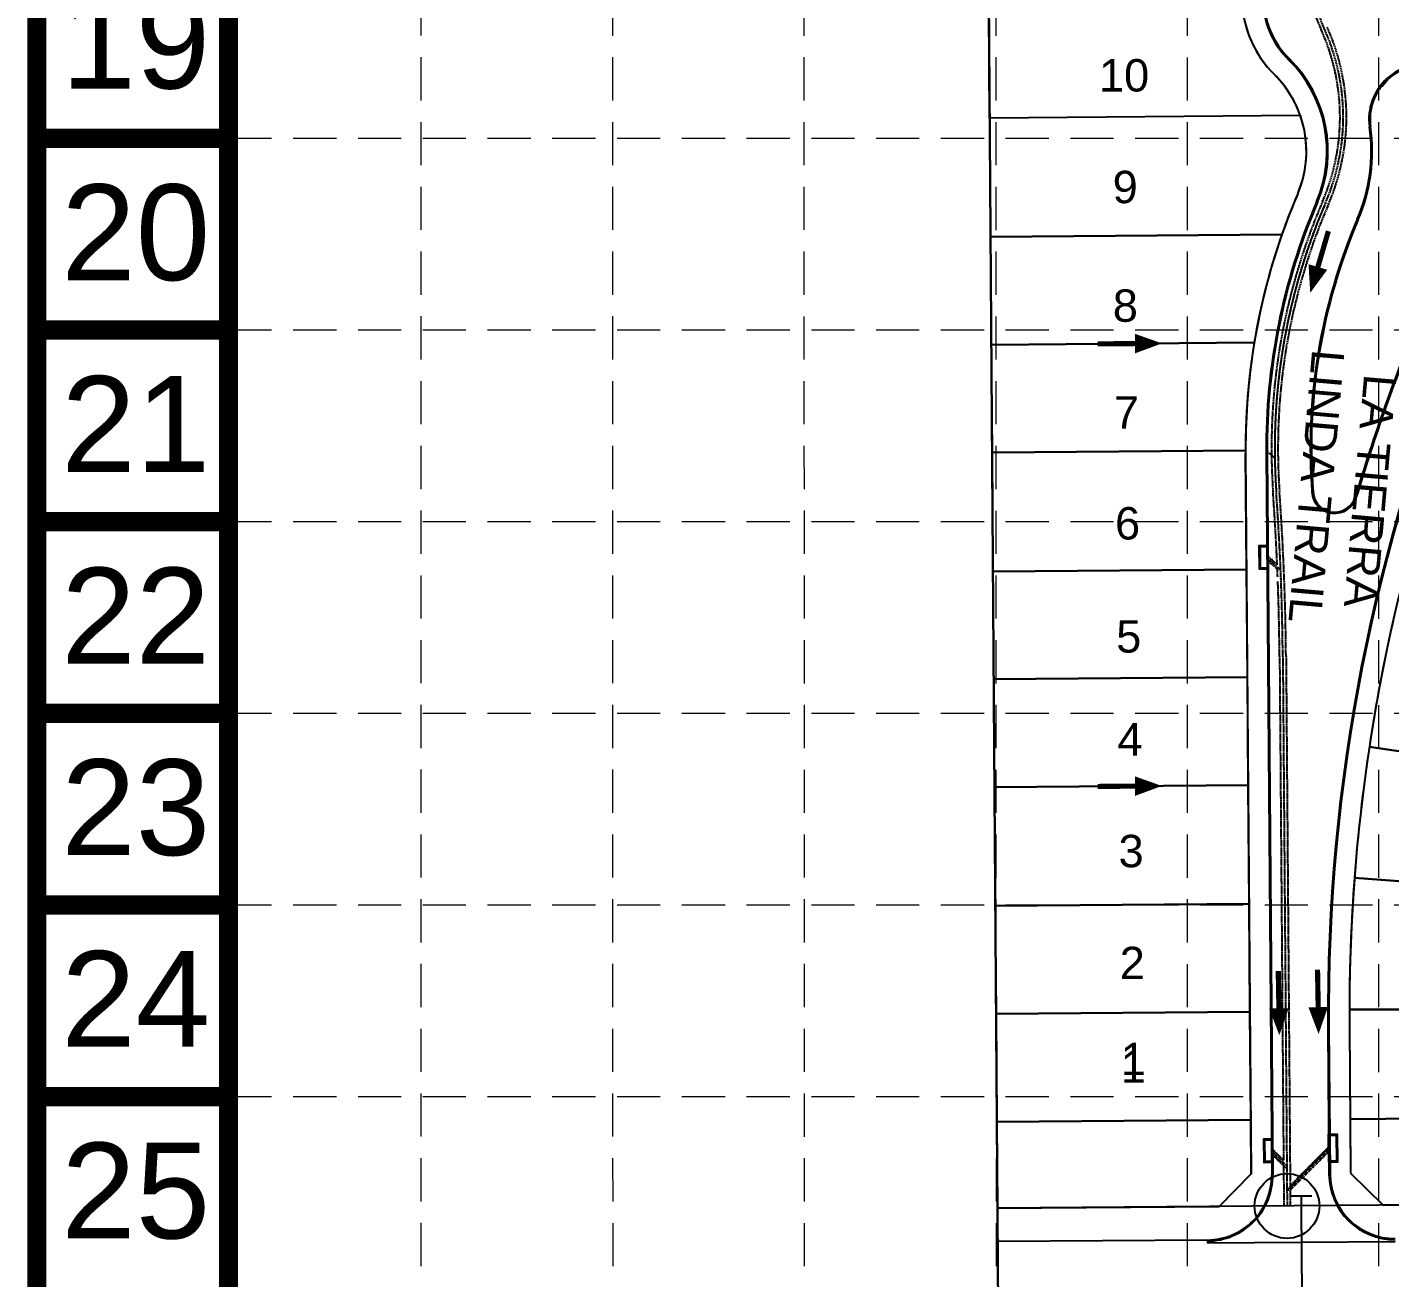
# Model space of a CAD drawing. Header units: inches. Extents: x 2510995 to 2514555, y 7106046 to 7111737.
# Drawn here: x 2510995 to 2511626, y 7109429 to 7110009 of the extents above; entities that cross this region are included whole.
import ezdxf
from ezdxf.enums import TextEntityAlignment as Align

# ---------------------------------------------------------------- set-up
doc = ezdxf.new("R2010")
doc.units = ezdxf.units.IN
doc.header["$MEASUREMENT"] = 0
for name, pattern in [('DASHED', [0.75, 0.5, -0.25]), ('HIDDEN', [0.375, 0.25, -0.125]), ('XHO465BS$0$HIDDEN', [0.375, 0.25, -0.125]), ('XHO477ST$0$CL', [0.7, 0.5, -0.05, 0.1, -0.05])]:
    doc.linetypes.add(name, pattern=pattern)
for name, color, linetype in [('BASE', 7, 'Continuous'), ('C-WTRC-FULL-PH2B-N', 7, 'Continuous'), ('GRID', 254, 'DASHED'), ('XHO465BS$0$C-ROAD-BACK-N', 6, 'Continuous'), ('XHO465BS$0$C-SSWR-UNDR-N', 3, 'XHO465BS$0$HIDDEN'), ('XHOE001PT$0$C-ROAD-IDEN-N', 1, 'Continuous'), ('XHOE001PT$0$V-ADJC-LINE-E', 6, 'Continuous'), ('XHOE001PT$0$V-BNDY-ROW-DED-E', 6, 'Continuous'), ('XHOE001PT$0$V-PROP-SUBD-IDEN-N', 6, 'Continuous'), ('XHOE001PT$0$V-PROP-SUBD-N', 7, 'Continuous'), ('XHOE001PT$0$V-RWAY-LINE-N', 4, 'Continuous'), ('XHOE001PV$0$C-ROAD-BOC-N', 4, 'Continuous'), ('XHOE001PV$0$C-ROAD-FOC-N', 2, 'Continuous'), ('XHOE001ST$0$C-STRM-T1-TEXT', 4, 'Continuous'), ('XHOE002PPT-PHASE10$0$V-ADJC-LINE-E', 6, 'Continuous'), ('XHOE002PPT-PHASE10$0$V-PROP-SUBD-N-P7', 12, 'Continuous'), ('ZSTORM', 5, 'XHO477ST$0$CL')]:
    doc.layers.add(name, color=color, linetype=linetype)
doc.layers.add('XHOE001PT$0$V-AREA-PLIN', color=21, linetype='Continuous', plot=False)
doc.styles.get("Standard").update_dxf_attribs({"font": 'ARIAL.TTF'})

# ---------------------------------------------------------------- blocks, each defined once
blk = doc.blocks.new('ARR')
blk.add_lwpolyline([(-5.56, 0.32, 0, 3.78, 0), (-0.35, 0.31, 3.78, 3.78, 0)], format="xyseb")
at = {"const_width": 1}
blk.add_lwpolyline([(-0.35, 0.31), (6.88, 0.31)], dxfattribs=at)

msp = doc.modelspace()

# ---------------------------------------------------------------- linework, layer by layer
at = {"layer": 'BASE', "const_width": 8.88}
for points in [[(2514550.45, 7106050.75), (2514550.45, 7111732.72), (2510999.22, 7111732.72), (2510999.22, 7106050.75)], [(2514461.67, 7106139.53), (2514461.67, 7111643.94), (2511088, 7111643.94), (2511088, 7106139.53)]]:
    msp.add_lwpolyline(points, close=True, dxfattribs=at)
for points in [[(2511088, 7109957.1), (2510999.22, 7109957.1)], [(2511088, 7109868.32), (2510999.22, 7109868.32)], [(2511088, 7109779.54), (2510999.22, 7109779.54)], [(2511088, 7109690.76), (2510999.22, 7109690.76)], [(2511088, 7109601.98), (2510999.22, 7109601.98)], [(2511088, 7109513.2), (2510999.22, 7109513.2)]]:
    msp.add_lwpolyline(points, dxfattribs=at)
at = {"layer": 'GRID', "color": 252, "linetype": 'HIDDEN', "lineweight": 0, "ltscale": 80}
for p, q in [((2511177.59, 7106494.66), (2511177.11, 7111640.6)), ((2511266.75, 7106494.65), (2511265.65, 7111640.56)), ((2511355.27, 7106494.64), (2511354.45, 7111640.33)), ((2511444.52, 7106494.62), (2511443.11, 7111640.19)), ((2511532.49, 7106494.61), (2511532.12, 7111640.88)), ((2511620.72, 7106494.59), (2511621, 7111640.71)), ((2511088, 7109957.1), (2514461.67, 7109957.1)), ((2511088, 7109868.32), (2514461.67, 7109868.32)), ((2511088, 7109779.54), (2514461.67, 7109779.54)), ((2511088, 7109690.76), (2514461.67, 7109690.76)), ((2511088, 7109601.98), (2514461.67, 7109601.98)), ((2511088, 7109513.2), (2514461.67, 7109513.2))]:
    msp.add_line(p, q, dxfattribs=at)
at = {"layer": 'XHO465BS$0$C-ROAD-BACK-N', "color": 7}
for p, q in [((2511541.49, 7109446.77), (2511444.28, 7109446.01)), ((2511541.49, 7109446.77), (2511541.51, 7109445.27)), ((2511628.5, 7109445.95), (2511541.51, 7109445.27))]:
    msp.add_line(p, q, dxfattribs=at)
at = {"layer": 'XHO465BS$0$C-SSWR-UNDR-N', "color": 7}
for p, q in [((2511589.84, 7109467.15), (2511579.84, 7109467.07)), ((2511584.84, 7109467.11), (2511585.3, 7109407.61))]:
    msp.add_line(p, q, dxfattribs=at)
at = {"layer": 'XHOE001PT$0$V-ADJC-LINE-E', "color": 7}
for p, q in [((2511436.96, 7110478.08), (2511444.52, 7109411.51)), ((2511436.96, 7110478.08), (2511444.52, 7109411.51)), ((2511444.52, 7109411.51), (2511437.05, 7110478.37)), ((2511444.52, 7109411.51), (2511437.05, 7110478.37))]:
    msp.add_line(p, q, dxfattribs=at)
at = {"layer": 'XHOE001PT$0$V-AREA-PLIN', "color": 7}
for p, q in [((2511440.59, 7109966.5), (2511440.23, 7110016.5)), ((2511625.43, 7109984.85), (2511622.26, 7109980.88)), ((2511584.52, 7109967.63), (2511440.59, 7109966.5)), ((2511584.52, 7109967.63), (2511440.59, 7109966.5)), ((2511440.59, 7109966.5), (2511440.98, 7109911.5)), ((2511440.98, 7109911.5), (2511575.96, 7109912.56)), ((2511575.96, 7109912.56), (2511440.98, 7109911.5)), ((2511440.98, 7109911.5), (2511441.33, 7109861.5)), ((2511563.15, 7109862.46), (2511441.33, 7109861.5)), ((2511441.33, 7109861.5), (2511563.15, 7109862.46)), ((2511441.33, 7109861.5), (2511441.69, 7109811.5)), ((2511559.13, 7109812.42), (2511441.69, 7109811.5)), ((2511441.69, 7109811.5), (2511559.13, 7109812.42)), ((2511441.69, 7109811.5), (2511442.07, 7109756.5)), ((2511559.56, 7109757.42), (2511559.14, 7109811.15)), ((2511559.56, 7109757.42), (2511442.07, 7109756.5)), ((2511442.07, 7109756.5), (2511559.56, 7109757.42)), ((2511442.07, 7109756.5), (2511442.43, 7109706.51)), ((2511559.95, 7109707.43), (2511559.56, 7109757.42)), ((2511559.95, 7109707.43), (2511442.43, 7109706.51)), ((2511442.43, 7109706.51), (2511559.95, 7109707.43)), ((2511442.43, 7109706.51), (2511442.78, 7109656.51)), ((2511560.34, 7109657.43), (2511559.95, 7109707.43)), ((2511724.74, 7109658.91), (2511616.47, 7109675.25)), ((2511616.47, 7109675.25), (2511724.74, 7109658.91)), ((2511560.34, 7109657.43), (2511442.78, 7109656.51)), ((2511442.78, 7109656.51), (2511560.34, 7109657.43)), ((2511560.77, 7109602.43), (2511560.34, 7109657.43)), ((2511442.78, 7109656.51), (2511443.17, 7109601.51)), ((2511718.77, 7109606.29), (2511609.59, 7109614.6)), ((2511609.59, 7109614.6), (2511718.77, 7109606.29)), ((2511560.77, 7109602.43), (2511443.17, 7109601.51)), ((2511443.17, 7109601.51), (2511560.77, 7109602.43)), ((2511443.17, 7109601.51), (2511443.53, 7109551.51)), ((2511561.17, 7109552.43), (2511560.77, 7109602.43)), ((2511561.17, 7109552.43), (2511443.53, 7109551.51)), ((2511443.53, 7109551.51), (2511561.17, 7109552.43)), ((2511443.53, 7109551.51), (2511443.88, 7109501.51)), ((2511561.56, 7109502.43), (2511561.17, 7109552.43)), ((2511716.7, 7109553.37), (2511607.2, 7109553.61)), ((2511607.2, 7109553.61), (2511716.7, 7109553.37)), ((2511607.22, 7109545.31), (2511607.56, 7109502.79)), ((2511561.56, 7109502.43), (2511443.88, 7109501.51)), ((2511443.88, 7109501.51), (2511561.56, 7109502.43)), ((2511443.88, 7109501.51), (2511444.16, 7109461.51)), ((2511561.75, 7109477.43), (2511561.56, 7109502.43)), ((2511717.05, 7109503.65), (2511607.56, 7109502.79)), ((2511607.56, 7109502.79), (2511717.05, 7109503.65)), ((2511607.56, 7109502.79), (2511607.75, 7109477.79)), ((2511546.87, 7109462.31), (2511561.75, 7109477.43)), ((2511607.75, 7109477.79), (2511622.87, 7109462.91)), ((2511444.16, 7109461.51), (2511546.87, 7109462.31)), ((2511622.87, 7109462.91), (2511717.37, 7109463.65))]:
    msp.add_line(p, q, dxfattribs=at)
for centre, radius, start, end in [((2511607.49, 7110022.37), 50, 185.68405, 225.44109), ((2511537.32, 7109951.12), 50, 19.2798, 45.44109), ((2511537.32, 7109951.12), 50, 336.84598, 19.2798), ((2511859.13, 7109813.5), 300, 156.84594, 160.71872), ((2511537.32, 7109951.12), 50, 336.8459, 336.84616), ((2511859.13, 7109813.5), 300, 160.71872, 170.60732), ((2511859.13, 7109813.5), 300, 170.60732, 180.20494), ((2511859.13, 7109813.5), 300, 180.20494, 180.44876), ((2512434.2, 7109551.78), 827, 167.18376, 171.41366), ((2512434.2, 7109551.78), 827, 171.41366, 175.64356), ((2512434.2, 7109551.78), 827, 175.64356, 179.87346), ((2512434.2, 7109551.78), 827, 179.87346, 180), ((2512434.2, 7109551.78), 827, 180, 180.44876)]:
    msp.add_arc(centre, radius, start, end, dxfattribs=at)
at = {"layer": 'XHOE001PT$0$V-BNDY-ROW-DED-E', "color": 7}
msp.add_line((2514273.54, 7109483.67), (2511444.16, 7109461.51), dxfattribs=at)
at = {"layer": 'XHOE001PT$0$V-PROP-SUBD-N', "color": 7}
for p, q in [((2511584.52, 7109967.63), (2511440.59, 7109966.5)), ((2511575.96, 7109912.56), (2511440.98, 7109911.5)), ((2511563.15, 7109862.46), (2511441.33, 7109861.5)), ((2511559.13, 7109812.42), (2511441.69, 7109811.5)), ((2511559.56, 7109757.42), (2511442.07, 7109756.5)), ((2511559.95, 7109707.43), (2511442.43, 7109706.51)), ((2511616.47, 7109675.25), (2511724.74, 7109658.91)), ((2511560.34, 7109657.43), (2511442.78, 7109656.51)), ((2511609.59, 7109614.6), (2511718.77, 7109606.29)), ((2511560.77, 7109602.43), (2511443.17, 7109601.51)), ((2511561.17, 7109552.43), (2511443.53, 7109551.51)), ((2511607.2, 7109553.61), (2511716.7, 7109553.37)), ((2511561.56, 7109502.43), (2511443.88, 7109501.51)), ((2511717.05, 7109503.65), (2511607.56, 7109502.79))]:
    msp.add_line(p, q, dxfattribs=at)
at = {"layer": 'XHOE001PT$0$V-RWAY-LINE-N', "color": 7}
for p, q in [((2511625.43, 7109984.85), (2511622.26, 7109980.88)), ((2511559.14, 7109811.15), (2511561.75, 7109477.43)), ((2511607.22, 7109545.31), (2511607.75, 7109477.79)), ((2511561.75, 7109477.43), (2511546.87, 7109462.31)), ((2511607.75, 7109477.79), (2511622.87, 7109462.91))]:
    msp.add_line(p, q, dxfattribs=at)
for centre, radius, start, end in [((2511607.49, 7110022.37), 50, 180.44876, 225.44109), ((2511537.32, 7109951.12), 50, 336.84598, 45.44109), ((2511859.13, 7109813.5), 300, 156.84598, 180.44876), ((2512434.2, 7109551.78), 827, 157.46285, 180.44876)]:
    msp.add_arc(centre, radius, start, end, dxfattribs=at)
at = {"layer": 'XHOE001PV$0$C-ROAD-BOC-N', "color": 7}
for p, q in [((2511568.64, 7109811.22), (2511571.26, 7109477.01)), ((2511568.64, 7109811.22), (2511571.26, 7109477.01)), ((2511597.72, 7109545.23), (2511598.25, 7109477.72)), ((2511597.72, 7109545.23), (2511598.25, 7109477.72)), ((2511598.25, 7109477.72), (2511598.26, 7109477.22)), ((2511598.25, 7109477.72), (2511598.26, 7109477.22))]:
    msp.add_line(p, q, dxfattribs=at)
for centre, radius, start, end in [((2511607.49, 7110022.37), 40.5, 180.44876, 225.44109), ((2511607.49, 7110022.37), 40.5, 180.44876, 225.44109), ((2511537.32, 7109951.12), 59.5, 336.84598, 45.44109), ((2511537.32, 7109951.12), 59.5, 336.84598, 45.44109), ((2511641.78, 7109965.94), 25, 76.78487, 188.0749), ((2511641.78, 7109965.94), 25, 76.78487, 188.0749), ((2511537.32, 7109951.12), 80.5, 336.84598, 8.0749), ((2511537.32, 7109951.12), 80.5, 336.84598, 8.0749), ((2511859.13, 7109813.5), 290.5, 156.84598, 180.44876), ((2511859.13, 7109813.5), 290.5, 156.84598, 180.44876), ((2511859.13, 7109813.5), 269.5, 156.84598, 184.32923), ((2511859.13, 7109813.5), 269.5, 156.84598, 184.32923), ((2512434.2, 7109551.78), 836.5, 157.46285, 180.44876), ((2512434.2, 7109551.78), 836.5, 157.46285, 180.44876), ((2512434.26, 7109544.1), 860.5, 157.46285, 163.32354), ((2512434.26, 7109544.1), 860.5, 157.46285, 163.32354), ((2511600.37, 7109793.91), 10, 184.32923, 343.32354), ((2511600.37, 7109793.91), 10, 184.32923, 343.32354), ((2511541.26, 7109476.77), 30, 270.44876, 0.44928), ((2511541.26, 7109476.77), 30, 270.44876, 0.44928), ((2511628.26, 7109477.45), 30, 180.44876, 270.44876), ((2511628.26, 7109477.45), 30, 180.44876, 270.44876)]:
    msp.add_arc(centre, radius, start, end, dxfattribs=at)
at = {"layer": 'XHOE001PV$0$C-ROAD-FOC-N', "color": 7}
for p, q in [((2511569.14, 7109811.22), (2511571.76, 7109477.01)), ((2511569.14, 7109811.22), (2511571.76, 7109477.01)), ((2511597.22, 7109545.23), (2511597.75, 7109477.71)), ((2511597.22, 7109545.23), (2511597.75, 7109477.71)), ((2511597.75, 7109477.71), (2511597.76, 7109477.21)), ((2511597.75, 7109477.71), (2511597.76, 7109477.21))]:
    msp.add_line(p, q, dxfattribs=at)
for centre, radius, start, end in [((2511607.49, 7110022.37), 40, 180.44876, 225.44109), ((2511607.49, 7110022.37), 40, 180.44876, 225.44109), ((2511537.32, 7109951.12), 60, 336.84598, 45.44109), ((2511537.32, 7109951.12), 60, 336.84598, 45.44109), ((2511641.78, 7109965.94), 25.5, 76.78487, 188.0749), ((2511641.78, 7109965.94), 25.5, 76.78487, 188.0749), ((2511537.32, 7109951.12), 80, 336.84598, 8.0749), ((2511537.32, 7109951.12), 80, 336.84598, 8.0749), ((2511859.13, 7109813.5), 290, 156.84598, 180.44876), ((2511859.13, 7109813.5), 290, 156.84598, 180.44876), ((2511859.13, 7109813.5), 270, 156.84598, 184.32923), ((2511859.13, 7109813.5), 270, 156.84598, 184.32923), ((2512434.2, 7109551.78), 837, 157.46285, 180.44876), ((2512434.2, 7109551.78), 837, 157.46285, 180.44876), ((2512434.26, 7109544.1), 860, 157.46285, 163.32354), ((2512434.26, 7109544.1), 860, 157.46285, 163.32354), ((2511600.37, 7109793.91), 10.5, 184.32923, 343.32354), ((2511600.37, 7109793.91), 10.5, 184.32923, 343.32354), ((2511541.26, 7109476.77), 30.5, 270.44876, 0.44925), ((2511541.26, 7109476.77), 30.5, 270.44876, 0.44925), ((2511628.26, 7109477.45), 30.5, 180.44876, 270.44876), ((2511628.26, 7109477.45), 30.5, 180.44876, 270.44876)]:
    msp.add_arc(centre, radius, start, end, dxfattribs=at)
at = {"layer": 'XHOE001ST$0$C-STRM-T1-TEXT', "color": 7}
msp.add_circle((2511578.32, 7109462.54), 15, dxfattribs=at)
msp.add_circle((2511578.32, 7109462.54), 15, dxfattribs=at)
msp.add_circle((2511578.32, 7109462.54), 15, dxfattribs=at)
msp.add_circle((2511578.32, 7109462.54), 15, dxfattribs=at)
at = {"layer": 'XHOE002PPT-PHASE10$0$V-ADJC-LINE-E', "color": 7}
msp.add_line((2511444.16, 7109461.51), (2511436.96, 7110478.08), dxfattribs=at)
at = {"layer": 'XHOE002PPT-PHASE10$0$V-PROP-SUBD-N-P7', "color": 7}
for p, q in [((2511584.52, 7109967.63), (2511440.59, 7109966.5)), ((2511575.96, 7109912.56), (2511440.98, 7109911.5)), ((2511563.15, 7109862.46), (2511441.33, 7109861.5)), ((2511559.13, 7109812.42), (2511441.69, 7109811.5)), ((2511559.14, 7109811.15), (2511561.75, 7109477.43)), ((2511559.56, 7109757.42), (2511442.07, 7109756.5)), ((2511559.95, 7109707.43), (2511442.43, 7109706.51)), ((2511616.47, 7109675.25), (2511724.74, 7109658.91)), ((2511560.34, 7109657.43), (2511442.78, 7109656.51)), ((2511609.59, 7109614.6), (2511718.77, 7109606.29)), ((2511560.77, 7109602.43), (2511443.17, 7109601.51)), ((2511561.17, 7109552.43), (2511443.53, 7109551.51)), ((2511607.2, 7109553.61), (2511716.7, 7109553.37)), ((2511607.22, 7109545.31), (2511607.75, 7109477.79)), ((2511561.56, 7109502.43), (2511443.88, 7109501.51)), ((2511717.05, 7109503.65), (2511607.56, 7109502.79)), ((2511561.75, 7109477.43), (2511546.87, 7109462.31)), ((2511607.75, 7109477.79), (2511622.87, 7109462.91))]:
    msp.add_line(p, q, dxfattribs=at)
for centre, radius, start, end in [((2511607.49, 7110022.37), 50, 180.44876, 225.44109), ((2511537.32, 7109951.12), 50, 336.84598, 45.44109), ((2511859.13, 7109813.5), 300, 156.84598, 180.44876), ((2512434.2, 7109551.78), 827, 157.46285, 180.44876)]:
    msp.add_arc(centre, radius, start, end, dxfattribs=at)
at = {"layer": 'ZSTORM', "color": 5}
for p, q in [((2511568.63, 7109812.5), (2511572.67, 7109808.99)), ((2511573.79, 7109759.59), (2511569.01, 7109764.03)), ((2511573.79, 7109759.59), (2511569.01, 7109764.03)), ((2511575.39, 7109757.07), (2511569.02, 7109763)), ((2511575.39, 7109757.07), (2511569.02, 7109763)), ((2511573.88, 7109757.46), (2511569.03, 7109761.97)), ((2511573.88, 7109757.46), (2511569.03, 7109761.97)), ((2511574.88, 7109717.08), (2511576.71, 7109483.71)), ((2511574.88, 7109717.08), (2511576.71, 7109483.71)), ((2511576.38, 7109717.09), (2511578.37, 7109462.56)), ((2511576.38, 7109717.09), (2511578.37, 7109462.56)), ((2511576.38, 7109717.09), (2511578.37, 7109462.56)), ((2511577.88, 7109717.1), (2511579.8, 7109471.97)), ((2511577.88, 7109717.1), (2511579.8, 7109471.97)), ((2511571.16, 7109489.19), (2511576.71, 7109483.71)), ((2511571.16, 7109489.19), (2511576.71, 7109483.71)), ((2511571.17, 7109488.13), (2511578.23, 7109481.15)), ((2511571.17, 7109488.13), (2511578.23, 7109481.15)), ((2511571.18, 7109487.06), (2511576.72, 7109481.58)), ((2511571.18, 7109487.06), (2511576.72, 7109481.58)), ((2511598.15, 7109490.22), (2511578.31, 7109470.06)), ((2511598.16, 7109489.34), (2511578.32, 7109469.42)), ((2511598.16, 7109489.34), (2511578.32, 7109469.42)), ((2511598.15, 7109490.39), (2511579.8, 7109471.97)), ((2511598.15, 7109490.39), (2511579.8, 7109471.97)), ((2511598.17, 7109488.28), (2511579.81, 7109469.86)), ((2511598.17, 7109488.28), (2511579.81, 7109469.86)), ((2511571.18, 7109486.68), (2511578.24, 7109479.73)), ((2511576.72, 7109481.58), (2511576.87, 7109462.55)), ((2511576.72, 7109481.58), (2511576.87, 7109462.55)), ((2511579.81, 7109469.86), (2511579.87, 7109462.57)), ((2511579.81, 7109469.86), (2511579.87, 7109462.57))]:
    msp.add_line(p, q, dxfattribs=at)
at = {"layer": 'ZSTORM', "color": 5, "linetype": 'Continuous'}
for points in [[(2511569.56, 7109757.5), (2511565.56, 7109757.47), (2511565.47, 7109768.47), (2511569.47, 7109768.5)], [(2511569.56, 7109757.5), (2511565.56, 7109757.47), (2511565.47, 7109768.47), (2511569.47, 7109768.5)], [(2511569.06, 7109758), (2511566.06, 7109757.98), (2511565.98, 7109767.97), (2511568.98, 7109768)], [(2511569.06, 7109758), (2511566.06, 7109757.98), (2511565.98, 7109767.97), (2511568.98, 7109768)], [(2511571.71, 7109482.63), (2511567.71, 7109482.6), (2511567.63, 7109493.6), (2511571.63, 7109493.63)], [(2511571.71, 7109482.63), (2511567.71, 7109482.6), (2511567.63, 7109493.6), (2511571.63, 7109493.63)], [(2511571.21, 7109483.13), (2511568.21, 7109483.1), (2511568.13, 7109493.1), (2511571.13, 7109493.13)], [(2511571.21, 7109483.13), (2511568.21, 7109483.1), (2511568.13, 7109493.1), (2511571.13, 7109493.13)], [(2511597.61, 7109495.83), (2511601.61, 7109495.86), (2511601.71, 7109482.86), (2511597.71, 7109482.83)], [(2511597.61, 7109495.83), (2511601.61, 7109495.86), (2511601.71, 7109482.86), (2511597.71, 7109482.83)], [(2511598.11, 7109495.34), (2511601.11, 7109495.36), (2511601.21, 7109483.36), (2511598.21, 7109483.34)], [(2511598.11, 7109495.34), (2511601.11, 7109495.36), (2511601.21, 7109483.36), (2511598.21, 7109483.34)]]:
    msp.add_lwpolyline(points, close=True, dxfattribs=at)
at = {"layer": 'ZSTORM', "color": 5}
for centre, radius, start, end in [((2511686.78, 7110048.96), 101.5, 180.44876, 204.21993), ((2511686.78, 7110048.96), 101.5, 180.44876, 204.21993), ((2511686.78, 7110048.96), 100, 180.44876, 204.21993), ((2511686.78, 7110048.96), 100, 180.44876, 204.21993), ((2511504.39, 7109966.91), 98.5, 336.61228, 24.21993), ((2511504.39, 7109966.91), 98.5, 336.61228, 24.21993), ((2511504.39, 7109966.91), 100, 336.61228, 24.21993), ((2511504.39, 7109966.91), 100, 336.61228, 24.21993), ((2511504.39, 7109966.91), 101.5, 336.61228, 24.21993), ((2511504.39, 7109966.91), 101.5, 336.61228, 24.21993), ((2511859.13, 7109813.49), 288, 156.61228, 184.09749), ((2511859.13, 7109813.49), 288, 156.61228, 184.09749), ((2511859.13, 7109813.49), 286.5, 156.61228, 184.09749), ((2511859.13, 7109813.49), 286.5, 156.61228, 184.09749), ((2511859.13, 7109813.5), 286.5, 156.84598, 184.09749), ((2511859.13, 7109813.49), 285, 156.61228, 184.09749), ((2511859.13, 7109813.49), 285, 156.61228, 184.09749), ((2510382.91, 7109707.74), 1192, 2.49305, 4.09749), ((2510382.91, 7109707.74), 1192, 2.49305, 4.09749), ((2510382.91, 7109707.74), 1193.5, 0.44876, 4.09749), ((2510382.91, 7109707.74), 1193.5, 0.44876, 4.09749), ((2510382.91, 7109707.74), 1193.5, 0.44876, 4.09749), ((2510382.91, 7109707.74), 1195, 0.44876, 4.09749), ((2510382.91, 7109707.74), 1195, 0.44876, 4.09749), ((2510382.91, 7109707.74), 1192, 2.21995, 2.39046), ((2510382.91, 7109707.74), 1192, 2.21995, 2.39046), ((2510382.91, 7109707.74), 1192, 0.44876, 2.11785), ((2510382.91, 7109707.74), 1192, 0.44876, 2.11785)]:
    msp.add_arc(centre, radius, start, end, dxfattribs=at)

# ---------------------------------------------------------------- block references
at = {"layer": 'C-WTRC-FULL-PH2B-N', "color": 7, "yscale": 2.393527489155531, "zscale": 2.393527499999999}
for p, xscale, rotation in [((2511593.57, 7109898.09), 2.393527467031807, 73.66281604615408), ((2511507.08, 7109862.76), 2.393527466614533, 180.4826683799645), ((2511507.06, 7109657.76), 2.393527466614533, 180.4826683799645), ((2511575.31, 7109554.95), 2.39352746651419, 91.00741416082538), ((2511593.5, 7109555.5), 2.39352746651419, 91.00741416082538)]:
    msp.add_blockref('ARR', p, dxfattribs=dict(at, xscale=xscale, rotation=rotation))

# ---------------------------------------------------------------- texts
at = {"layer": 'BASE'}
for s, p in [('19', (2511045.04, 7110002.36)), ('20', (2511045.04, 7109913.58)), ('21', (2511045.04, 7109824.8)), ('22', (2511045.04, 7109736.02)), ('23', (2511045.04, 7109647.24)), ('24', (2511045.04, 7109558.46)), ('25', (2511045.04, 7109469.68))]:
    msp.add_text(s, height=44.39, dxfattribs=at).set_placement(p, align=Align.MIDDLE_CENTER)
at = {"layer": 'XHOE001PT$0$C-ROAD-IDEN-N', "color": 7, "insert": (2511624.36, 7109793.02), "char_height": 15, "width": 153.3378, "attachment_point": 2, "rotation": 265.01222}
msp.add_mtext('LA TIERRA LINDA TRAIL', dxfattribs=at)
at = {"layer": 'XHOE001PT$0$V-PROP-SUBD-IDEN-N', "color": 7}
for s, p in [('10', (2511502.85, 7109986.29)), ('9', (2511503.38, 7109934.56)), ('8', (2511503.45, 7109879.63)), ('7', (2511503.96, 7109830.1)), ('6', (2511504.48, 7109778.78)), ('5', (2511505.02, 7109726.28)), ('4', (2511505.59, 7109678.69)), ('3', (2511506.12, 7109626.96)), ('2', (2511506.64, 7109575.22)), ('1', (2511507.13, 7109530.64))]:
    msp.add_text(s, height=15, dxfattribs=at).set_placement(p, align=Align.MIDDLE)
at = {"layer": 'XHOE002PPT-PHASE10$0$V-PROP-SUBD-N-P7', "color": 7}
for s, p in [('10', (2511502.85, 7109986.29)), ('9', (2511503.38, 7109934.56)), ('8', (2511503.45, 7109879.63)), ('7', (2511503.96, 7109830.1)), ('6', (2511504.48, 7109778.78)), ('5', (2511505.02, 7109726.28)), ('4', (2511505.59, 7109678.69)), ('3', (2511506.12, 7109626.96)), ('2', (2511506.64, 7109575.22)), ('1', (2511507.13, 7109527.13))]:
    msp.add_text(s, height=15, dxfattribs=at).set_placement(p, align=Align.MIDDLE)

doc.saveas('drawing.dxf')
